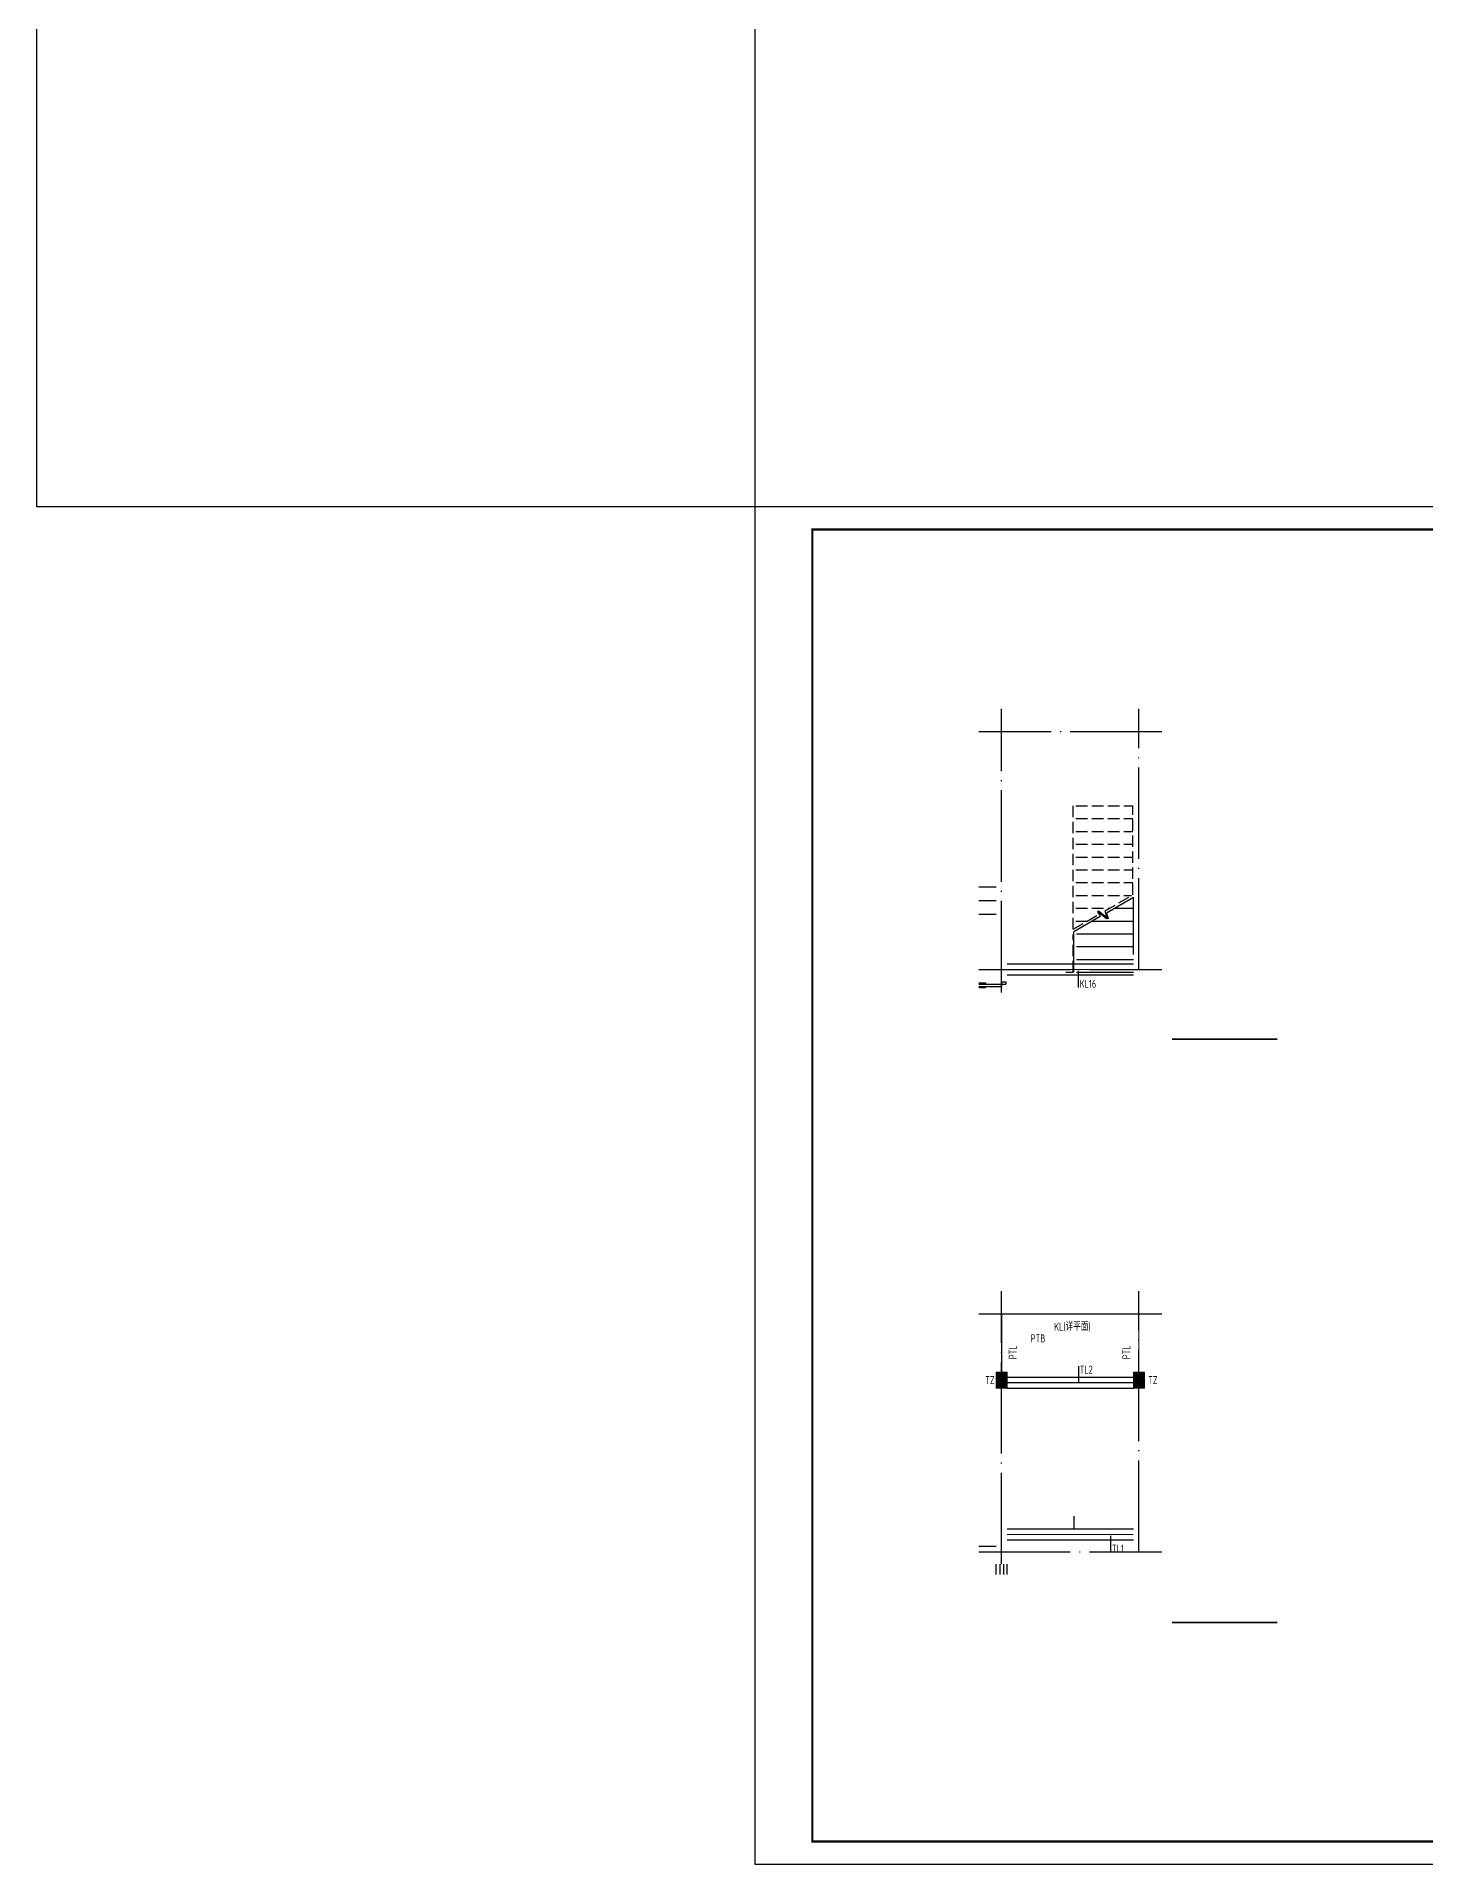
# Model space of a CAD drawing. Extents: x -638872 to -278819, y -139534 to 213996.
# Drawn here: x -458845 to -428475, y -139534 to -99554 of the extents above; entities that cross this region are included whole.
import ezdxf

# ---------------------------------------------------------------- set-up
doc = ezdxf.new("R2010")
doc.units = 0
doc.header["$LTSCALE"] = 1000
doc.header["$MEASUREMENT"] = 0
doc.linetypes.add('DASH', pattern=[0.35, 0.25, -0.1])
doc.linetypes.add('DOTE', pattern=[2.42, 2, -0.2, 0.02, -0.2])
doc.layers.get('0').update_dxf_attribs({"linetype": 'CONTINUOUS'})
for name, color, linetype in [('BALCONY', 6, 'CONTINUOUS'), ('DIM_SYMB', 3, 'CONTINUOUS'), ('DOTE', 14, 'DOTE'), ('S_WALL', 9, 'CONTINUOUS'), ('STAIR', 3, 'CONTINUOUS'), ('THICK', 6, 'CONTINUOUS'), ('TK', 4, 'CONTINUOUS'), ('WINDOW', 140, 'CONTINUOUS'), ('室外线条', 151, 'CONTINUOUS')]:
    doc.layers.add(name, color=color, linetype=linetype)
doc.layers.add('COLU', color=7, linetype='CONTINUOUS', lineweight=0)
doc.layers.add('COLU_HATCH', color=251, linetype='CONTINUOUS', lineweight=0)
doc.styles.add('中西文', font='TSSDENG.shx', dxfattribs={"width": 0.875, "height": 300, "bigfont": 'HZTXT.shx'})

# ---------------------------------------------------------------- blocks, each defined once
blk = doc.blocks.new('A$C7ADA4711')
at = {"layer": 'STAIR', "color": 250, "linetype": 'DASH'}
for p, q in [((1460, 1002), (1460, 3700)), ((1520, 3700), (2760, 3700)), ((2760, 1753), (2760, 3700)), ((1520, 3420), (2760, 3420)), ((1520, 3140), (2760, 3140)), ((1520, 2860), (2760, 2860)), ((1520, 2580), (2760, 2580)), ((1520, 2300), (2760, 2300)), ((1520, 2020), (2760, 2020)), ((1520, 1740), (2737, 1740)), ((2157, 1405), (2760, 1753)), ((1460, 1002), (2019, 1325)), ((1520, 1460), (2252, 1460)), ((2019, 1325), (1999, 1397)), ((1999, 1397), (2205, 1225)), ((2205, 1225), (2157, 1405)), ((1460, 60), (1460, 887)), ((1520, 1180), (1768, 1180)), ((1300, 60), (1460, 60))]:
    blk.add_line(p, q, dxfattribs=at)
blk = doc.blocks.new('GeYuanFrame_73250362', base_point=(20.09, 4.53))
at = {"layer": 'TK'}
blk.add_lwpolyline([(20.09, 4.53), (20.09, 598.53), (861.09, 598.53), (861.09, 4.53)], close=True, dxfattribs=at)
at = {"layer": 'TK', "const_width": 1}
blk.add_lwpolyline([(45.09, 588.53), (851.09, 588.53), (851.09, 14.53), (45.09, 14.53)], close=True, dxfattribs=at)

msp = doc.modelspace()

# ---------------------------------------------------------------- hatches: boundary and pattern name
at = {"layer": 'COLU_HATCH', "ltscale": 0.5}
for points in [[(-437861.54, -128765.83), (-437621.54, -128765.83), (-437621.54, -129115.83), (-437861.54, -129115.83)], [(-434861.54, -128765.83), (-434621.54, -128765.83), (-434621.54, -129115.83), (-434861.54, -129115.83)]]:
    msp.add_hatch(color=256, dxfattribs=at).paths.add_polyline_path(points)

# ---------------------------------------------------------------- linework, layer by layer
msp.add_lwpolyline([(-458845.38, -109834.21), (-443132.04, -109834.21), (-443132.04, -98712.58), (-458845.38, -98712.58)], close=True)
at = {"ltscale": 0.5}
for points in [[(-436065.95, -119992.14), (-436065.95, -120355.51)], [(-436059.54, -128632.46), (-436059.54, -128995.83)], [(-435361.01, -132346.56), (-435361.01, -132709.93)]]:
    msp.add_lwpolyline(points, dxfattribs=at)
at = {"layer": 'BALCONY', "ltscale": 0.5}
for points in [[(-437621.54, -119839.33), (-434861.54, -119839.33)], [(-437621.54, -120079.33), (-434861.54, -120079.33)], [(-437621.55, -128875.83), (-434861.54, -128875.83)], [(-437621.55, -129115.83), (-434861.54, -129115.83)], [(-437621.54, -132196.42), (-434861.54, -132196.42)], [(-437621.54, -132436.42), (-434861.54, -132436.42)]]:
    msp.add_lwpolyline(points, dxfattribs=at)
at = {"layer": 'BALCONY', "linetype": 'DASH', "ltscale": 0.5, "const_width": 25}
for points in [[(-437621.54, -119959.33), (-434861.54, -119959.33)], [(-437741.54, -129005.41), (-437741.54, -127495.83), (-434741.54, -127495.83), (-434741.54, -128992.47)], [(-437741.54, -128995.83), (-434741.54, -128995.83)], [(-437621.54, -132316.42), (-434861.54, -132316.42)]]:
    msp.add_lwpolyline(points, dxfattribs=at)
at = {"layer": 'COLU'}
for points in [[(-437861.54, -128765.83), (-437621.54, -128765.83), (-437621.54, -129115.83), (-437861.54, -129115.83)], [(-434861.54, -128765.83), (-434621.54, -128765.83), (-434621.54, -129115.83), (-434861.54, -129115.83)]]:
    msp.add_lwpolyline(points, close=True, dxfattribs=at)
at = {"layer": 'DIM_SYMB', "const_width": 35}
for points in [[(-434017.64, -121482.89), (-431713.62, -121482.89)], [(-434017.64, -134240.32), (-431713.62, -134240.32)]]:
    msp.add_lwpolyline(points, dxfattribs=at)
at = {"layer": 'DOTE'}
for p, q in [((-437741.54, -120459.33), (-437741.54, -114259.33)), ((-434741.54, -119959.33), (-434741.54, -114259.33)), ((-434241.54, -114759.33), (-438241.54, -114759.33)), ((-438241.54, -119959.33), (-434241.54, -119959.33)), ((-437741.54, -132965.83), (-437741.54, -126995.83)), ((-434741.54, -132695.83), (-434741.54, -126995.83)), ((-434241.54, -127495.83), (-438241.54, -127495.83)), ((-438241.54, -132695.83), (-434241.54, -132695.83))]:
    msp.add_line(p, q, dxfattribs=at)
at = {"layer": 'STAIR'}
for p, q in [((-435416.08, -118854.79), (-435622.13, -118681.9)), ((-435622.13, -118681.9), (-435589.34, -118804.25)), ((-434861.54, -118384.05), (-435451.02, -118724.39)), ((-435451.02, -118724.39), (-435416.08, -118854.79)), ((-435269.06, -118619.33), (-434861.54, -118619.33)), ((-434861.54, -119629.33), (-434861.54, -118384.05)), ((-435589.34, -118804.25), (-436161.54, -119134.61)), ((-436161.54, -120019.33), (-436161.54, -119134.61)), ((-435754.03, -118899.33), (-434861.54, -118899.33)), ((-436101.54, -119179.33), (-434861.54, -119179.33)), ((-436101.54, -119459.33), (-434861.54, -119459.33)), ((-436101.54, -119739.33), (-434861.54, -119739.33)), ((-436101.54, -120019.33), (-434861.54, -120019.33)), ((-436161.54, -131915.83), (-436161.54, -132195.83))]:
    msp.add_line(p, q, dxfattribs=at)
for points in [[(-437861.54, -118159.33), (-438241.54, -118159.33)], [(-437861.54, -118459.33), (-438241.54, -118459.33)], [(-437861.54, -118759.33), (-438241.54, -118759.33)]]:
    msp.add_lwpolyline(points, dxfattribs=at)
at = {"layer": 'WINDOW'}
for p, q in [((-438241.54, -120254.33), (-438093.39, -120254.33)), ((-438241.54, -120279.33), (-437647.86, -120279.33)), ((-438241.54, -120329.33), (-437747.86, -120329.33)), ((-438093.39, -120254.33), (-438093.39, -120279.33)), ((-438093.39, -120354.33), (-438093.39, -120329.33)), ((-437747.86, -120229.33), (-437647.86, -120229.33)), ((-437747.86, -120229.33), (-437747.86, -120329.33)), ((-437647.86, -120229.33), (-437647.86, -120279.33)), ((-438241.54, -120354.33), (-438093.39, -120354.33)), ((-437861.54, -133195.83), (-437861.54, -132965.83)), ((-437781.54, -132965.83), (-437781.54, -133195.83)), ((-437701.54, -132965.83), (-437701.54, -133195.83)), ((-437621.54, -133195.83), (-437621.54, -132965.83))]:
    msp.add_line(p, q, dxfattribs=at)
at = {"layer": '室外线条'}
for points in [[(-438241.54, -132575.83), (-437861.54, -132575.83)], [(-438241.54, -132695.83), (-437861.54, -132695.83)]]:
    msp.add_lwpolyline(points, dxfattribs=at)

# ---------------------------------------------------------------- block references
at = {"layer": 'COLU_HATCH', "xscale": 50, "yscale": 50, "zscale": 50}
msp.add_blockref('GeYuanFrame_73250362', (-443132.04, -139534.21), dxfattribs=at)
at = {"layer": 'S_WALL'}
msp.add_blockref('A$C7ADA4711', (-437636.54, -120079.33), dxfattribs=at)

# ---------------------------------------------------------------- texts
at = {"layer": 'THICK', "color": 0, "style": '中西文', "width": 0.7}
for s, p in [('KL16', (-436035.07, -120360.8)), ('KL(详平面)', (-436593.21, -127860.05)), ('PTB', (-437108.24, -128115.7)), ('TL2', (-436034.76, -128798.98)), ('TZ', (-438100.93, -129029.43)), ('TZ', (-434537.92, -129029.43)), ('TL1', (-435330.13, -132715.22))]:
    msp.add_text(s, height=175, dxfattribs=at).set_placement(p)
for p in [(-437412.66, -128484.97), (-434928.49, -128484.97)]:
    msp.add_text('PTL', height=175, rotation=90, dxfattribs=at).set_placement(p)

doc.saveas('drawing.dxf')
